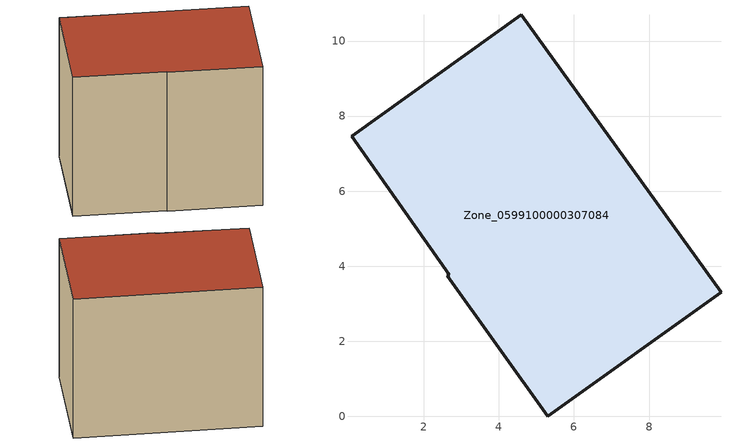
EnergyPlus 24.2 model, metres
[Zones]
Zone_0599100000307084
 floor ground (C_G): 0.07,7.46 4.6,10.7 9.92,3.3 5.3,0 2.62,3.74 2.68,3.78 z0
 wall outside (C_F): 9.92,3.3 4.6,10.7 0.07,7.46 2.68,3.78 2.62,3.74 5.3,0 9.92,3.3 z0:7.7
 roof outside (C_R): 4.6,10.7 0.07,7.46 2.68,3.78 2.62,3.74 5.3,0 9.92,3.3 z7.7
[BUILDING]
Pand.0599100000307084: North Axis=0; Terrain=City; Loads Convergence Tolerance Value=0.04; Temperature Convergence Tolerance Value=0.4; Solar Distribution=FullExterior; Maximum Number of Warmup Days=25; Minimum Number of Warmup Days=1
[Site:Location]
Rotterdam.The.Hague.AP_ZH_NLD Design_Conditions: Latitude=51.96; Longitude=4.45; Time Zone=1; Elevation=-4.5
[SITE:GROUNDTEMPERATURE:BUILDINGSURFACE]
18, 18, 18, 18, 18, 18, 18, 18, 18, 18, 18, 18
[MATERIAL] Thermal Absorptance=0.9; Solar Absorptance=0.7; Visible Absorptance=0.7
Name | Roughness | Thickness | Conductivity | Density | Specific Heat
G.TC.1975-1991 | MediumSmooth | 0.15 | 0.288461 | 540 | 1210
F.TC.1975-1991 | Rough | 0.3 | 0.230769 | 1920 | 840
R.TC.1975-1991 | MediumRough | 0.2 | 0.153846 | 1500 | 1000
[CONSTRUCTION]
C_G: G.TC.1975-1991
C_F: F.TC.1975-1991
C_R: R.TC.1975-1991
[ZONE]
Zone_0599100000307084: Type=1; Multiplier=1; Ceiling Height=Autocalculate; Volume=Autocalculate; Floor Area=autocalculate; Part of Total Floor Area=Yes
[ZONEINFILTRATION:DESIGNFLOWRATE]
Infil_Zone_0599100000307084: Zone or ZoneList or Space or SpaceList=Zone_0599100000307084; Schedule=AlwaysOn; Design Flow Rate Calculation Method=Flow/Area; Flow Rate per Floor Area=0.003; Constant Term Coefficient=1; Temperature Term Coefficient=0; Velocity Term Coefficient=0; Velocity Squared Term Coefficient=0
[HVACTEMPLATE:ZONE:IDEALLOADSAIRSYSTEM]
Zone_0599100000307084: Maximum Heating Supply Air Temperature=50; Minimum Cooling Supply Air Temperature=13; Maximum Heating Supply Air Humidity Ratio=0.0156; Minimum Cooling Supply Air Humidity Ratio=0.0077; Heating Limit=NoLimit; Cooling Limit=NoLimit; Dehumidification Control Type=ConstantSensibleHeatRatio; Cooling Sensible Heat Ratio=0.7; Dehumidification Setpoint=60; Humidification Control Type=None; Humidification Setpoint=30; Outdoor Air Method=None; Outdoor Air Flow Rate per Person=0.00944; Outdoor Air Flow Rate per Zone Floor Area=0; Outdoor Air Flow Rate per Zone=0; Demand Controlled Ventilation Type=None; Outdoor Air Economizer Type=NoEconomizer; Heat Recovery Type=None; Sensible Heat Recovery Effectiveness=0.7; Latent Heat Recovery Effectiveness=0.65
[ZONECONTROL:THERMOSTAT]
ThermostatControl_Zone_0599100000307084: Zone or ZoneList=Zone_0599100000307084; Control Type Schedule=DualSetpointControlType; Control 1=Thermostat_Zone_0599100000307084; Temperature Difference Between Cutout And Setpoint=0
[THERMOSTATSETPOINT:DUALSETPOINT]
Thermostat_Zone_0599100000307084: Heating Setpoint Temperature Schedule=HeatingSetpoint_Zone_0599100000307084; Cooling Setpoint Temperature Schedule=CoolingSetpoint_Zone_0599100000307084
[SCHEDULE:COMPACT]
HeatingSetpoint_Zone_0599100000307084: Through: 12/31, For: AllDays, Until: 24:00, 21
CoolingSetpoint_Zone_0599100000307084: Through: 12/31, For: AllDays, Until: 24:00, 24
DualSetpointControlType: Through: 12/31, For: AllDays, Until: 24:00, 4
AlwaysOn: Through: 12/31, For: AllDays, Until: 24:00, 1
